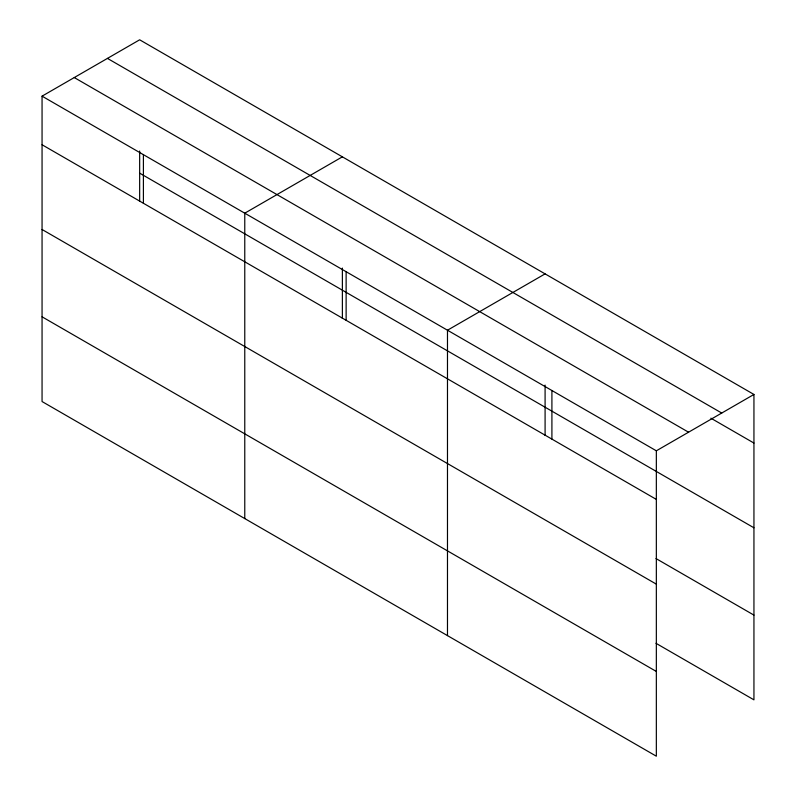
<?xml version="1.0" encoding="UTF-8"?>
<svg xmlns="http://www.w3.org/2000/svg" width="796" height="796" viewBox="0 0 796 796"><rect width="100%" height="100%" fill="white"/><g stroke="black" fill="none" stroke-linecap="round" stroke-linejoin="round"><path stroke-width="1.19" d="M42.059 96.157L656.342 450.805L656.342 756.2L42.059 401.542L42.059 96.157L139.658 39.8L753.941 394.458L753.941 699.843L655.974 643.287M342.38 156.832L244.77 213.189L244.77 518.584M545.091 273.874L447.481 330.221L447.481 635.616M656.342 450.805L753.941 394.458M107.45 58.397L721.733 413.044M710.878 418.189L753.941 443.054M74.267 77.56L688.55 432.208M139.658 173.14L753.941 527.798M42.059 144.753L656.342 499.4M655.974 558.543L753.941 615.109M42.059 229.497L656.342 584.145M42.059 316.808L656.342 671.456M551.907 390.518L551.907 439.113M545.091 385.105L545.091 435.492M346.131 271.705L346.131 320.3M342.38 268.073L342.38 318.46M143.409 154.673L143.409 203.269M139.658 151.031L139.658 201.428"/></g></svg>
